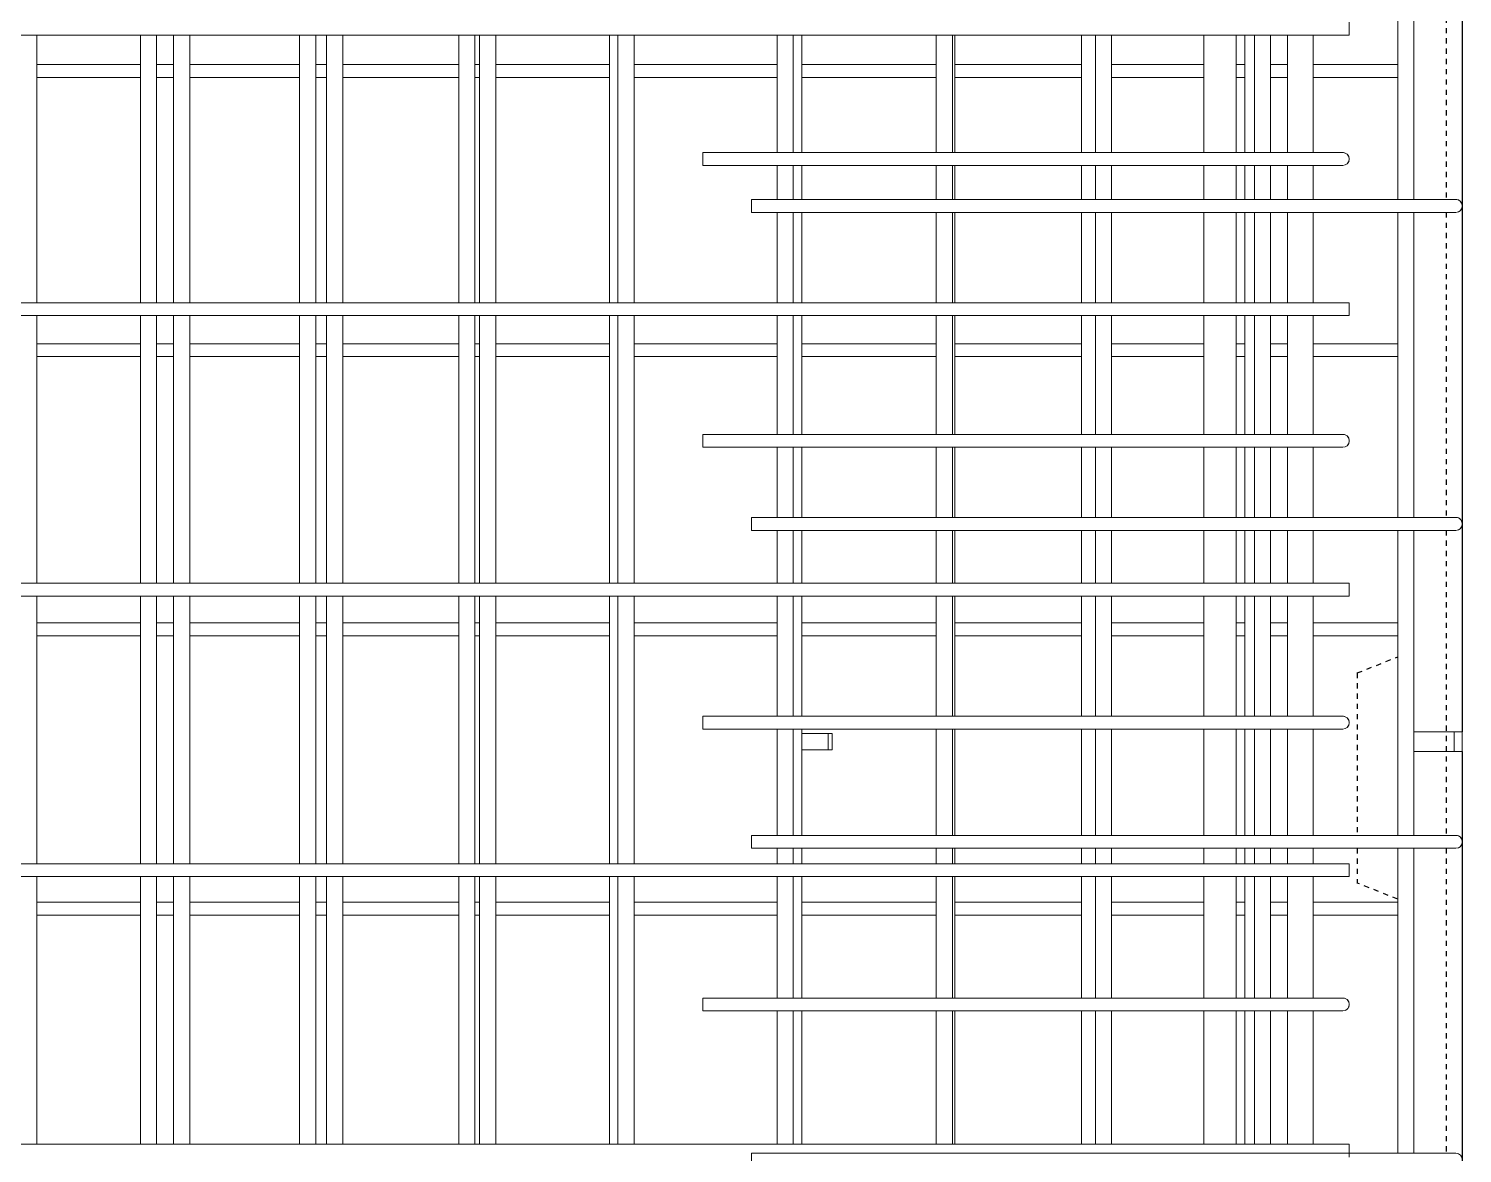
# Model space of a CAD drawing. Header units: millimetres. Extents: x -7118 to 5307, y -2677 to 10400.
# Drawn here: x -3409 to -2521, y 3845 to 4541 of the extents above; entities that cross this region are included whole.
import ezdxf

# ---------------------------------------------------------------- set-up
doc = ezdxf.new("R2010")
doc.units = ezdxf.units.MM
doc.linetypes.add('Dash', pattern=[6.36, 3.18, -3.18])
for name, color, linetype, lineweight in [('A-GENM', 13, 'Continuous', 18), ('A-WALL', 113, 'Continuous', 25), ('A-WALL-HDLN', 110, 'Dash', 25), ('S-RBAR', 171, 'Continuous', 18)]:
    doc.layers.add(name, color=color, linetype=linetype, lineweight=lineweight)

# ---------------------------------------------------------------- blocks, each defined once
blk = doc.blocks.new('RR spread anchor face based - RR-SA-2_5-150-V1-Elevation Front 1')
at = {"layer": 'A-GENM'}
for p, q in [((-2930.01, 6755), (-2913.7, 6755)), ((-2913.7, 6755), (-2911.2, 6755)), ((-2913.7, 6755), (-2913.7, 6745)), ((-2911.2, 6755), (-2911.2, 6745)), ((-2913.7, 6745), (-2930.01, 6745)), ((-2911.2, 6745), (-2913.7, 6745))]:
    blk.add_line(p, q, dxfattribs=at)
blk = doc.blocks.new('RR spread anchor face based - RR-SA-4_0-320-1726835-Elevation Front 1')
at = {"layer": 'A-GENM'}
for p, q in [((-2551.2, 6756), (-2526.2, 6756)), ((-2526.2, 6756), (-2521.2, 6756)), ((-2526.2, 6744), (-2526.2, 6756)), ((-2521.2, 6756), (-2521.2, 6744)), ((-2526.2, 6744), (-2551.2, 6744)), ((-2521.2, 6744), (-2526.2, 6744))]:
    blk.add_line(p, q, dxfattribs=at)

msp = doc.modelspace()

# ---------------------------------------------------------------- linework, layer by layer
at = {"layer": 'A-WALL'}
for p, q in [((-2521.19617, 6744), (-2521.19617, 4106)), ((-2521.19617, 4094), (-2521.19617, 2211))]:
    msp.add_line(p, q, dxfattribs=at)
at = {"layer": 'A-WALL-HDLN'}
for p, q in [((-2531.19875, 4624.33333), (-2531.19875, 4435.55556)), ((-2531.19875, 4427.55556), (-2531.19875, 4238.77778)), ((-2531.19875, 4230.77778), (-2531.19875, 4042)), ((-2586.19617, 4142.5), (-2561.19617, 4152.5)), ((-2586.19617, 4142.5), (-2586.19617, 4042)), ((-2586.19617, 4034), (-2586.19617, 4012.5)), ((-2531.19875, 4034), (-2531.19875, 3845.22222)), ((-2561.19617, 4002.5), (-2586.19617, 4012.5))]:
    msp.add_line(p, q, dxfattribs=at)
at = {"layer": 'S-RBAR'}
for p, q in [((-2561.19617, 4435.55556), (-2561.19617, 4624.33333)), ((-2551.19617, 4435.55556), (-2551.19617, 4624.33333)), ((-2591.19617, 4537.26923), (-2591.19617, 4545.26923)), ((-4226.19617, 4537.26923), (-2591.19617, 4537.26923)), ((-3403.52049, 4371.67308), (-3403.52049, 4537.26923)), ((-3339.3557, 4371.67308), (-3339.3557, 4537.26923)), ((-3329.3557, 4371.67308), (-3329.3557, 4537.26923)), ((-3318.81779, 4371.67308), (-3318.81779, 4537.26923)), ((-3308.81779, 4371.67308), (-3308.81779, 4537.26923)), ((-3240.85084, 4371.67308), (-3240.85084, 4537.26923)), ((-3230.85084, 4371.67308), (-3230.85084, 4537.26923)), ((-3224.11509, 4371.67308), (-3224.11509, 4537.26923)), ((-3214.11509, 4371.67308), (-3214.11509, 4537.26923)), ((-3142.34599, 4371.67308), (-3142.34599, 4537.26923)), ((-3132.34599, 4371.67308), (-3132.34599, 4537.26923)), ((-3129.41239, 4371.67308), (-3129.41239, 4537.26923)), ((-3119.41239, 4371.67308), (-3119.41239, 4537.26923)), ((-3049.08468, 4371.67308), (-3049.08468, 4537.26923)), ((-3043.84113, 4371.67308), (-3043.84113, 4537.26923)), ((-3033.84113, 4371.67308), (-3033.84113, 4537.26923)), ((-2945.33627, 4464.58824), (-2945.33627, 4537.26923)), ((-2935.33627, 4464.58824), (-2935.33627, 4537.26923)), ((-2930.00698, 4464.58824), (-2930.00698, 4537.26923)), ((-2846.83141, 4464.58824), (-2846.83141, 4537.26923)), ((-2836.83141, 4464.58824), (-2836.83141, 4537.26923)), ((-2835.30428, 4464.58824), (-2835.30428, 4537.26923)), ((-2756.85157, 4464.58824), (-2756.85157, 4537.26923)), ((-2748.32656, 4464.58824), (-2748.32656, 4537.26923)), ((-2738.32656, 4464.58824), (-2738.32656, 4537.26923)), ((-2681.19617, 4464.58824), (-2681.19617, 4537.26923)), ((-2661.19617, 4464.58824), (-2661.19617, 4537.26923)), ((-2655.89887, 4464.58824), (-2655.89887, 4537.26923)), ((-2649.8217, 4464.58824), (-2649.8217, 4537.26923)), ((-2639.8217, 4464.58824), (-2639.8217, 4537.26923)), ((-2629.45036, 4464.58824), (-2629.45036, 4537.26923)), ((-2613.45036, 4464.58824), (-2613.45036, 4537.26923)), ((-3403.52049, 4519.11538), (-3339.3557, 4519.11538)), ((-3329.3557, 4519.11538), (-3318.81779, 4519.11538)), ((-3308.81779, 4519.11538), (-3240.85084, 4519.11538)), ((-3230.85084, 4519.11538), (-3224.11509, 4519.11538)), ((-3214.11509, 4519.11538), (-3142.34599, 4519.11538)), ((-3132.34599, 4519.11538), (-3129.41239, 4519.11538)), ((-3119.41239, 4519.11538), (-3049.08468, 4519.11538)), ((-3033.84113, 4519.11538), (-2945.33627, 4519.11538)), ((-2930.00698, 4519.11538), (-2846.83141, 4519.11538)), ((-2835.30428, 4519.11538), (-2756.85157, 4519.11538)), ((-2738.32656, 4519.11538), (-2681.19617, 4519.11538)), ((-2661.19617, 4519.11538), (-2655.89887, 4519.11538)), ((-2639.8217, 4519.11538), (-2629.45036, 4519.11538)), ((-2613.45036, 4519.11538), (-2561.19617, 4519.11538)), ((-3403.52049, 4511.11538), (-3339.3557, 4511.11538)), ((-3329.3557, 4511.11538), (-3318.81779, 4511.11538)), ((-3308.81779, 4511.11538), (-3240.85084, 4511.11538)), ((-3230.85084, 4511.11538), (-3224.11509, 4511.11538)), ((-3214.11509, 4511.11538), (-3142.34599, 4511.11538)), ((-3132.34599, 4511.11538), (-3129.41239, 4511.11538)), ((-3119.41239, 4511.11538), (-3049.08468, 4511.11538)), ((-3033.84113, 4511.11538), (-2945.33627, 4511.11538)), ((-2930.00698, 4511.11538), (-2846.83141, 4511.11538)), ((-2835.30428, 4511.11538), (-2756.85157, 4511.11538)), ((-2738.32656, 4511.11538), (-2681.19617, 4511.11538)), ((-2661.19617, 4511.11538), (-2655.89887, 4511.11538)), ((-2639.8217, 4511.11538), (-2629.45036, 4511.11538)), ((-2613.45036, 4511.11538), (-2561.19617, 4511.11538)), ((-2631.19617, 4464.58824), (-2991.19617, 4464.58824)), ((-2991.19617, 4464.58824), (-2991.19617, 4456.58824)), ((-2631.19617, 4464.58824), (-2595.19617, 4464.58824)), ((-2631.19617, 4456.58824), (-2991.19617, 4456.58824)), ((-2945.33627, 4435.55556), (-2945.33627, 4456.58824)), ((-2935.33627, 4435.55556), (-2935.33627, 4456.58824)), ((-2930.00698, 4435.55556), (-2930.00698, 4456.58824)), ((-2846.83141, 4435.55556), (-2846.83141, 4456.58824)), ((-2836.83141, 4435.55556), (-2836.83141, 4456.58824)), ((-2835.30428, 4435.55556), (-2835.30428, 4456.58824)), ((-2756.85157, 4435.55556), (-2756.85157, 4456.58824)), ((-2748.32656, 4435.55556), (-2748.32656, 4456.58824)), ((-2738.32656, 4435.55556), (-2738.32656, 4456.58824)), ((-2681.19617, 4435.55556), (-2681.19617, 4456.58824)), ((-2661.19617, 4435.55556), (-2661.19617, 4456.58824)), ((-2655.89887, 4435.55556), (-2655.89887, 4456.58824)), ((-2649.8217, 4435.55556), (-2649.8217, 4456.58824)), ((-2639.8217, 4435.55556), (-2639.8217, 4456.58824)), ((-2631.19617, 4456.58824), (-2595.19617, 4456.58824)), ((-2629.45036, 4435.55556), (-2629.45036, 4456.58824)), ((-2613.45036, 4435.55556), (-2613.45036, 4456.58824)), ((-2545.19617, 4435.55556), (-2961.19617, 4435.55556)), ((-2961.19617, 4435.55556), (-2961.19617, 4427.55556)), ((-2545.19617, 4435.55556), (-2525.19617, 4435.55556)), ((-2545.19617, 4427.55556), (-2961.19617, 4427.55556)), ((-2945.33627, 4371.67308), (-2945.33627, 4427.55556)), ((-2935.33627, 4371.67308), (-2935.33627, 4427.55556)), ((-2930.00698, 4371.67308), (-2930.00698, 4427.55556)), ((-2846.83141, 4371.67308), (-2846.83141, 4427.55556)), ((-2836.83141, 4371.67308), (-2836.83141, 4427.55556)), ((-2835.30428, 4371.67308), (-2835.30428, 4427.55556)), ((-2756.85157, 4371.67308), (-2756.85157, 4427.55556)), ((-2748.32656, 4371.67308), (-2748.32656, 4427.55556)), ((-2738.32656, 4371.67308), (-2738.32656, 4427.55556)), ((-2681.19617, 4371.67308), (-2681.19617, 4427.55556)), ((-2661.19617, 4371.67308), (-2661.19617, 4427.55556)), ((-2655.89887, 4371.67308), (-2655.89887, 4427.55556)), ((-2649.8217, 4371.67308), (-2649.8217, 4427.55556)), ((-2639.8217, 4371.67308), (-2639.8217, 4427.55556)), ((-2629.45036, 4371.67308), (-2629.45036, 4427.55556)), ((-2613.45036, 4371.67308), (-2613.45036, 4427.55556)), ((-2561.19617, 4238.77778), (-2561.19617, 4427.55556)), ((-2551.19617, 4238.77778), (-2551.19617, 4427.55556)), ((-2545.19617, 4427.55556), (-2525.19617, 4427.55556)), ((-4226.19617, 4371.67308), (-2591.19617, 4371.67308)), ((-2591.19617, 4363.67308), (-2591.19617, 4371.67308)), ((-4226.19617, 4363.67308), (-2591.19617, 4363.67308)), ((-3403.52049, 4198.07692), (-3403.52049, 4363.67308)), ((-3339.3557, 4198.07692), (-3339.3557, 4363.67308)), ((-3329.3557, 4198.07692), (-3329.3557, 4363.67308)), ((-3318.81779, 4198.07692), (-3318.81779, 4363.67308)), ((-3308.81779, 4198.07692), (-3308.81779, 4363.67308)), ((-3240.85084, 4198.07692), (-3240.85084, 4363.67308)), ((-3230.85084, 4198.07692), (-3230.85084, 4363.67308)), ((-3224.11509, 4198.07692), (-3224.11509, 4363.67308)), ((-3214.11509, 4198.07692), (-3214.11509, 4363.67308)), ((-3142.34599, 4198.07692), (-3142.34599, 4363.67308)), ((-3132.34599, 4198.07692), (-3132.34599, 4363.67308)), ((-3129.41239, 4198.07692), (-3129.41239, 4363.67308)), ((-3119.41239, 4198.07692), (-3119.41239, 4363.67308)), ((-3049.08468, 4198.07692), (-3049.08468, 4363.67308)), ((-3043.84113, 4198.07692), (-3043.84113, 4363.67308)), ((-3033.84113, 4198.07692), (-3033.84113, 4363.67308)), ((-2945.33627, 4290.17647), (-2945.33627, 4363.67308)), ((-2935.33627, 4290.17647), (-2935.33627, 4363.67308)), ((-2930.00698, 4290.17647), (-2930.00698, 4363.67308)), ((-2846.83141, 4290.17647), (-2846.83141, 4363.67308)), ((-2836.83141, 4290.17647), (-2836.83141, 4363.67308)), ((-2835.30428, 4290.17647), (-2835.30428, 4363.67308)), ((-2756.85157, 4290.17647), (-2756.85157, 4363.67308)), ((-2748.32656, 4290.17647), (-2748.32656, 4363.67308)), ((-2738.32656, 4290.17647), (-2738.32656, 4363.67308)), ((-2681.19617, 4290.17647), (-2681.19617, 4363.67308)), ((-2661.19617, 4290.17647), (-2661.19617, 4363.67308)), ((-2655.89887, 4290.17647), (-2655.89887, 4363.67308)), ((-2649.8217, 4290.17647), (-2649.8217, 4363.67308)), ((-2639.8217, 4290.17647), (-2639.8217, 4363.67308)), ((-2629.45036, 4290.17647), (-2629.45036, 4363.67308)), ((-2613.45036, 4290.17647), (-2613.45036, 4363.67308)), ((-3403.52049, 4346.28846), (-3339.3557, 4346.28846)), ((-3329.3557, 4346.28846), (-3318.81779, 4346.28846)), ((-3308.81779, 4346.28846), (-3240.85084, 4346.28846)), ((-3230.85084, 4346.28846), (-3224.11509, 4346.28846)), ((-3214.11509, 4346.28846), (-3142.34599, 4346.28846)), ((-3132.34599, 4346.28846), (-3129.41239, 4346.28846)), ((-3119.41239, 4346.28846), (-3049.08468, 4346.28846)), ((-3033.84113, 4346.28846), (-2945.33627, 4346.28846)), ((-2930.00698, 4346.28846), (-2846.83141, 4346.28846)), ((-2835.30428, 4346.28846), (-2756.85157, 4346.28846)), ((-2738.32656, 4346.28846), (-2681.19617, 4346.28846)), ((-2661.19617, 4346.28846), (-2655.89887, 4346.28846)), ((-2639.8217, 4346.28846), (-2629.45036, 4346.28846)), ((-2613.45036, 4346.28846), (-2561.19617, 4346.28846)), ((-3403.52049, 4338.28846), (-3339.3557, 4338.28846)), ((-3329.3557, 4338.28846), (-3318.81779, 4338.28846)), ((-3308.81779, 4338.28846), (-3240.85084, 4338.28846)), ((-3230.85084, 4338.28846), (-3224.11509, 4338.28846)), ((-3214.11509, 4338.28846), (-3142.34599, 4338.28846)), ((-3132.34599, 4338.28846), (-3129.41239, 4338.28846)), ((-3119.41239, 4338.28846), (-3049.08468, 4338.28846)), ((-3033.84113, 4338.28846), (-2945.33627, 4338.28846)), ((-2930.00698, 4338.28846), (-2846.83141, 4338.28846)), ((-2835.30428, 4338.28846), (-2756.85157, 4338.28846)), ((-2738.32656, 4338.28846), (-2681.19617, 4338.28846)), ((-2661.19617, 4338.28846), (-2655.89887, 4338.28846)), ((-2639.8217, 4338.28846), (-2629.45036, 4338.28846)), ((-2613.45036, 4338.28846), (-2561.19617, 4338.28846)), ((-2631.19617, 4290.17647), (-2991.19617, 4290.17647)), ((-2991.19617, 4290.17647), (-2991.19617, 4282.17647)), ((-2631.19617, 4290.17647), (-2595.19617, 4290.17647)), ((-2631.19617, 4282.17647), (-2991.19617, 4282.17647)), ((-2945.33627, 4238.77778), (-2945.33627, 4282.17647)), ((-2935.33627, 4238.77778), (-2935.33627, 4282.17647)), ((-2930.00698, 4238.77778), (-2930.00698, 4282.17647)), ((-2846.83141, 4238.77778), (-2846.83141, 4282.17647)), ((-2836.83141, 4238.77778), (-2836.83141, 4282.17647)), ((-2835.30428, 4238.77778), (-2835.30428, 4282.17647)), ((-2756.85157, 4238.77778), (-2756.85157, 4282.17647)), ((-2748.32656, 4238.77778), (-2748.32656, 4282.17647)), ((-2738.32656, 4238.77778), (-2738.32656, 4282.17647)), ((-2681.19617, 4238.77778), (-2681.19617, 4282.17647)), ((-2661.19617, 4238.77778), (-2661.19617, 4282.17647)), ((-2655.89887, 4238.77778), (-2655.89887, 4282.17647)), ((-2649.8217, 4238.77778), (-2649.8217, 4282.17647)), ((-2639.8217, 4238.77778), (-2639.8217, 4282.17647)), ((-2631.19617, 4282.17647), (-2595.19617, 4282.17647)), ((-2629.45036, 4238.77778), (-2629.45036, 4282.17647)), ((-2613.45036, 4238.77778), (-2613.45036, 4282.17647)), ((-2545.19617, 4238.77778), (-2961.19617, 4238.77778)), ((-2961.19617, 4238.77778), (-2961.19617, 4230.77778)), ((-2545.19617, 4238.77778), (-2525.19617, 4238.77778)), ((-2545.19617, 4230.77778), (-2961.19617, 4230.77778)), ((-2945.33627, 4198.07692), (-2945.33627, 4230.77778)), ((-2935.33627, 4198.07692), (-2935.33627, 4230.77778)), ((-2930.00698, 4198.07692), (-2930.00698, 4230.77778)), ((-2846.83141, 4198.07692), (-2846.83141, 4230.77778)), ((-2836.83141, 4198.07692), (-2836.83141, 4230.77778)), ((-2835.30428, 4198.07692), (-2835.30428, 4230.77778)), ((-2756.85157, 4198.07692), (-2756.85157, 4230.77778)), ((-2748.32656, 4198.07692), (-2748.32656, 4230.77778)), ((-2738.32656, 4198.07692), (-2738.32656, 4230.77778)), ((-2681.19617, 4198.07692), (-2681.19617, 4230.77778)), ((-2661.19617, 4198.07692), (-2661.19617, 4230.77778)), ((-2655.89887, 4198.07692), (-2655.89887, 4230.77778)), ((-2649.8217, 4198.07692), (-2649.8217, 4230.77778)), ((-2639.8217, 4198.07692), (-2639.8217, 4230.77778)), ((-2629.45036, 4198.07692), (-2629.45036, 4230.77778)), ((-2613.45036, 4198.07692), (-2613.45036, 4230.77778)), ((-2561.19617, 4042), (-2561.19617, 4230.77778)), ((-2551.19617, 4042), (-2551.19617, 4230.77778)), ((-2545.19617, 4230.77778), (-2525.19617, 4230.77778)), ((-4226.19617, 4198.07692), (-2591.19617, 4198.07692)), ((-2591.19617, 4190.07692), (-2591.19617, 4198.07692)), ((-4226.19617, 4190.07692), (-2591.19617, 4190.07692)), ((-3403.52049, 4024.48077), (-3403.52049, 4190.07692)), ((-3339.3557, 4024.48077), (-3339.3557, 4190.07692)), ((-3329.3557, 4024.48077), (-3329.3557, 4190.07692)), ((-3318.81779, 4024.48077), (-3318.81779, 4190.07692)), ((-3308.81779, 4024.48077), (-3308.81779, 4190.07692)), ((-3240.85084, 4024.48077), (-3240.85084, 4190.07692)), ((-3230.85084, 4024.48077), (-3230.85084, 4190.07692)), ((-3224.11509, 4024.48077), (-3224.11509, 4190.07692)), ((-3214.11509, 4024.48077), (-3214.11509, 4190.07692)), ((-3142.34599, 4024.48077), (-3142.34599, 4190.07692)), ((-3132.34599, 4024.48077), (-3132.34599, 4190.07692)), ((-3129.41239, 4024.48077), (-3129.41239, 4190.07692)), ((-3119.41239, 4024.48077), (-3119.41239, 4190.07692)), ((-3049.08468, 4024.48077), (-3049.08468, 4190.07692)), ((-3043.84113, 4024.48077), (-3043.84113, 4190.07692)), ((-3033.84113, 4024.48077), (-3033.84113, 4190.07692)), ((-2945.33627, 4115.76471), (-2945.33627, 4190.07692)), ((-2935.33627, 4115.76471), (-2935.33627, 4190.07692)), ((-2930.00698, 4115.76471), (-2930.00698, 4190.07692)), ((-2846.83141, 4115.76471), (-2846.83141, 4190.07692)), ((-2836.83141, 4115.76471), (-2836.83141, 4190.07692)), ((-2835.30428, 4115.76471), (-2835.30428, 4190.07692)), ((-2756.85157, 4115.76471), (-2756.85157, 4190.07692)), ((-2748.32656, 4115.76471), (-2748.32656, 4190.07692)), ((-2738.32656, 4115.76471), (-2738.32656, 4190.07692)), ((-2681.19617, 4115.76471), (-2681.19617, 4190.07692)), ((-2661.19617, 4115.76471), (-2661.19617, 4190.07692)), ((-2655.89887, 4115.76471), (-2655.89887, 4190.07692)), ((-2649.8217, 4115.76471), (-2649.8217, 4190.07692)), ((-2639.8217, 4115.76471), (-2639.8217, 4190.07692)), ((-2629.45036, 4115.76471), (-2629.45036, 4190.07692)), ((-2613.45036, 4115.76471), (-2613.45036, 4190.07692)), ((-3403.52049, 4173.46154), (-3339.3557, 4173.46154)), ((-3329.3557, 4173.46154), (-3318.81779, 4173.46154)), ((-3308.81779, 4173.46154), (-3240.85084, 4173.46154)), ((-3230.85084, 4173.46154), (-3224.11509, 4173.46154)), ((-3214.11509, 4173.46154), (-3142.34599, 4173.46154)), ((-3132.34599, 4173.46154), (-3129.41239, 4173.46154)), ((-3119.41239, 4173.46154), (-3049.08468, 4173.46154)), ((-3033.84113, 4173.46154), (-2945.33627, 4173.46154)), ((-2930.00698, 4173.46154), (-2846.83141, 4173.46154)), ((-2835.30428, 4173.46154), (-2756.85157, 4173.46154)), ((-2738.32656, 4173.46154), (-2681.19617, 4173.46154)), ((-2661.19617, 4173.46154), (-2655.89887, 4173.46154)), ((-2639.8217, 4173.46154), (-2629.45036, 4173.46154)), ((-2613.45036, 4173.46154), (-2561.19617, 4173.46154)), ((-3403.52049, 4165.46154), (-3339.3557, 4165.46154)), ((-3329.3557, 4165.46154), (-3318.81779, 4165.46154)), ((-3308.81779, 4165.46154), (-3240.85084, 4165.46154)), ((-3230.85084, 4165.46154), (-3224.11509, 4165.46154)), ((-3214.11509, 4165.46154), (-3142.34599, 4165.46154)), ((-3132.34599, 4165.46154), (-3129.41239, 4165.46154)), ((-3119.41239, 4165.46154), (-3049.08468, 4165.46154)), ((-3033.84113, 4165.46154), (-2945.33627, 4165.46154)), ((-2930.00698, 4165.46154), (-2846.83141, 4165.46154)), ((-2835.30428, 4165.46154), (-2756.85157, 4165.46154)), ((-2738.32656, 4165.46154), (-2681.19617, 4165.46154)), ((-2661.19617, 4165.46154), (-2655.89887, 4165.46154)), ((-2639.8217, 4165.46154), (-2629.45036, 4165.46154)), ((-2613.45036, 4165.46154), (-2561.19617, 4165.46154)), ((-2631.19617, 4115.76471), (-2991.19617, 4115.76471)), ((-2991.19617, 4115.76471), (-2991.19617, 4107.76471)), ((-2631.19617, 4115.76471), (-2595.19617, 4115.76471)), ((-2631.19617, 4107.76471), (-2991.19617, 4107.76471)), ((-2945.33627, 4042), (-2945.33627, 4107.76471)), ((-2935.33627, 4042), (-2935.33627, 4107.76471)), ((-2930.00698, 4042), (-2930.00698, 4107.76471)), ((-2846.83141, 4042), (-2846.83141, 4107.76471)), ((-2836.83141, 4042), (-2836.83141, 4107.76471)), ((-2835.30428, 4042), (-2835.30428, 4107.76471)), ((-2756.85157, 4042), (-2756.85157, 4107.76471)), ((-2748.32656, 4042), (-2748.32656, 4107.76471)), ((-2738.32656, 4042), (-2738.32656, 4107.76471)), ((-2681.19617, 4042), (-2681.19617, 4107.76471)), ((-2661.19617, 4042), (-2661.19617, 4107.76471)), ((-2655.89887, 4042), (-2655.89887, 4107.76471)), ((-2649.8217, 4042), (-2649.8217, 4107.76471)), ((-2639.8217, 4042), (-2639.8217, 4107.76471)), ((-2631.19617, 4107.76471), (-2595.19617, 4107.76471)), ((-2629.45036, 4042), (-2629.45036, 4107.76471)), ((-2613.45036, 4042), (-2613.45036, 4107.76471)), ((-2545.19617, 4042), (-2961.19617, 4042)), ((-2961.19617, 4042), (-2961.19617, 4034)), ((-2545.19617, 4042), (-2525.19617, 4042)), ((-2545.19617, 4034), (-2961.19617, 4034)), ((-2945.33627, 4024.48077), (-2945.33627, 4034)), ((-2935.33627, 4024.48077), (-2935.33627, 4034)), ((-2930.00698, 4024.48077), (-2930.00698, 4034)), ((-2846.83141, 4024.48077), (-2846.83141, 4034)), ((-2836.83141, 4024.48077), (-2836.83141, 4034)), ((-2835.30428, 4024.48077), (-2835.30428, 4034)), ((-2756.85157, 4024.48077), (-2756.85157, 4034)), ((-2748.32656, 4024.48077), (-2748.32656, 4034)), ((-2738.32656, 4024.48077), (-2738.32656, 4034)), ((-2681.19617, 4024.48077), (-2681.19617, 4034)), ((-2661.19617, 4024.48077), (-2661.19617, 4034)), ((-2655.89887, 4024.48077), (-2655.89887, 4034)), ((-2649.8217, 4024.48077), (-2649.8217, 4034)), ((-2639.8217, 4024.48077), (-2639.8217, 4034)), ((-2629.45036, 4024.48077), (-2629.45036, 4034)), ((-2613.45036, 4024.48077), (-2613.45036, 4034)), ((-2561.19617, 3845.22222), (-2561.19617, 4034)), ((-2551.19617, 3845.22222), (-2551.19617, 4034)), ((-2545.19617, 4034), (-2525.19617, 4034)), ((-4226.19617, 4024.48077), (-2591.19617, 4024.48077)), ((-2591.19617, 4016.48077), (-2591.19617, 4024.48077)), ((-4226.19617, 4016.48077), (-2591.19617, 4016.48077)), ((-3403.52049, 3850.88462), (-3403.52049, 4016.48077)), ((-3339.3557, 3850.88462), (-3339.3557, 4016.48077)), ((-3329.3557, 3850.88462), (-3329.3557, 4016.48077)), ((-3318.81779, 3850.88462), (-3318.81779, 4016.48077)), ((-3308.81779, 3850.88462), (-3308.81779, 4016.48077)), ((-3240.85084, 3850.88462), (-3240.85084, 4016.48077)), ((-3230.85084, 3850.88462), (-3230.85084, 4016.48077)), ((-3224.11509, 3850.88462), (-3224.11509, 4016.48077)), ((-3214.11509, 3850.88462), (-3214.11509, 4016.48077)), ((-3142.34599, 3850.88462), (-3142.34599, 4016.48077)), ((-3132.34599, 3850.88462), (-3132.34599, 4016.48077)), ((-3129.41239, 3850.88462), (-3129.41239, 4016.48077)), ((-3119.41239, 3850.88462), (-3119.41239, 4016.48077)), ((-3049.08468, 3850.88462), (-3049.08468, 4016.48077)), ((-3043.84113, 3850.88462), (-3043.84113, 4016.48077)), ((-3033.84113, 3850.88462), (-3033.84113, 4016.48077)), ((-2945.33627, 3941.35294), (-2945.33627, 4016.48077)), ((-2935.33627, 3941.35294), (-2935.33627, 4016.48077)), ((-2930.00698, 3941.35294), (-2930.00698, 4016.48077)), ((-2846.83141, 3941.35294), (-2846.83141, 4016.48077)), ((-2836.83141, 3941.35294), (-2836.83141, 4016.48077)), ((-2835.30428, 3941.35294), (-2835.30428, 4016.48077)), ((-2756.85157, 3941.35294), (-2756.85157, 4016.48077)), ((-2748.32656, 3941.35294), (-2748.32656, 4016.48077)), ((-2738.32656, 3941.35294), (-2738.32656, 4016.48077)), ((-2681.19617, 3941.35294), (-2681.19617, 4016.48077)), ((-2661.19617, 3941.35294), (-2661.19617, 4016.48077)), ((-2655.89887, 3941.35294), (-2655.89887, 4016.48077)), ((-2649.8217, 3941.35294), (-2649.8217, 4016.48077)), ((-2639.8217, 3941.35294), (-2639.8217, 4016.48077)), ((-2629.45036, 3941.35294), (-2629.45036, 4016.48077)), ((-2613.45036, 3941.35294), (-2613.45036, 4016.48077)), ((-3403.52049, 4000.63462), (-3339.3557, 4000.63462)), ((-3329.3557, 4000.63462), (-3318.81779, 4000.63462)), ((-3308.81779, 4000.63462), (-3240.85084, 4000.63462)), ((-3230.85084, 4000.63462), (-3224.11509, 4000.63462)), ((-3214.11509, 4000.63462), (-3142.34599, 4000.63462)), ((-3132.34599, 4000.63462), (-3129.41239, 4000.63462)), ((-3119.41239, 4000.63462), (-3049.08468, 4000.63462)), ((-3033.84113, 4000.63462), (-2945.33627, 4000.63462)), ((-2930.00698, 4000.63462), (-2846.83141, 4000.63462)), ((-2835.30428, 4000.63462), (-2756.85157, 4000.63462)), ((-2738.32656, 4000.63462), (-2681.19617, 4000.63462)), ((-2661.19617, 4000.63462), (-2655.89887, 4000.63462)), ((-2639.8217, 4000.63462), (-2629.45036, 4000.63462)), ((-2613.45036, 4000.63462), (-2561.19617, 4000.63462)), ((-3403.52049, 3992.63462), (-3339.3557, 3992.63462)), ((-3329.3557, 3992.63462), (-3318.81779, 3992.63462)), ((-3308.81779, 3992.63462), (-3240.85084, 3992.63462)), ((-3230.85084, 3992.63462), (-3224.11509, 3992.63462)), ((-3214.11509, 3992.63462), (-3142.34599, 3992.63462)), ((-3132.34599, 3992.63462), (-3129.41239, 3992.63462)), ((-3119.41239, 3992.63462), (-3049.08468, 3992.63462)), ((-3033.84113, 3992.63462), (-2945.33627, 3992.63462)), ((-2930.00698, 3992.63462), (-2846.83141, 3992.63462)), ((-2835.30428, 3992.63462), (-2756.85157, 3992.63462)), ((-2738.32656, 3992.63462), (-2681.19617, 3992.63462)), ((-2661.19617, 3992.63462), (-2655.89887, 3992.63462)), ((-2639.8217, 3992.63462), (-2629.45036, 3992.63462)), ((-2613.45036, 3992.63462), (-2561.19617, 3992.63462)), ((-2631.19617, 3941.35294), (-2991.19617, 3941.35294)), ((-2991.19617, 3941.35294), (-2991.19617, 3933.35294)), ((-2631.19617, 3941.35294), (-2595.19617, 3941.35294)), ((-2631.19617, 3933.35294), (-2991.19617, 3933.35294)), ((-2945.33627, 3850.88462), (-2945.33627, 3933.35294)), ((-2935.33627, 3850.88462), (-2935.33627, 3933.35294)), ((-2930.00698, 3850.88462), (-2930.00698, 3933.35294)), ((-2846.83141, 3850.88462), (-2846.83141, 3933.35294)), ((-2836.83141, 3850.88462), (-2836.83141, 3933.35294)), ((-2835.30428, 3850.88462), (-2835.30428, 3933.35294)), ((-2756.85157, 3850.88462), (-2756.85157, 3933.35294)), ((-2748.32656, 3850.88462), (-2748.32656, 3933.35294)), ((-2738.32656, 3850.88462), (-2738.32656, 3933.35294)), ((-2681.19617, 3850.88462), (-2681.19617, 3933.35294)), ((-2661.19617, 3850.88462), (-2661.19617, 3933.35294)), ((-2655.89887, 3850.88462), (-2655.89887, 3933.35294)), ((-2649.8217, 3850.88462), (-2649.8217, 3933.35294)), ((-2639.8217, 3850.88462), (-2639.8217, 3933.35294)), ((-2631.19617, 3933.35294), (-2595.19617, 3933.35294)), ((-2629.45036, 3850.88462), (-2629.45036, 3933.35294)), ((-2613.45036, 3850.88462), (-2613.45036, 3933.35294)), ((-4226.19617, 3850.88462), (-2591.19617, 3850.88462)), ((-2545.19617, 3845.22222), (-2961.19617, 3845.22222)), ((-2961.19617, 3845.22222), (-2961.19617, 3837.22222)), ((-2591.19617, 3842.88462), (-2591.19617, 3850.88462)), ((-2545.19617, 3845.22222), (-2525.19617, 3845.22222))]:
    msp.add_line(p, q, dxfattribs=at)
for centre, start, end in [((-2595.19617, 4460.58824), 75, 90), ((-2595.19617, 4460.58824), 270, 90), ((-2595.19617, 4460.58824), 15, 60), ((-2595.19617, 4460.58824), 300, 345), ((-2525.19617, 4431.55556), 75, 90), ((-2525.19617, 4431.55556), 270, 90), ((-2525.19617, 4431.55556), 15, 60), ((-2525.19617, 4431.55556), 300, 345), ((-2595.19617, 4286.17647), 75, 90), ((-2595.19617, 4286.17647), 270, 90), ((-2595.19617, 4286.17647), 15, 60), ((-2595.19617, 4286.17647), 300, 345), ((-2525.19617, 4234.77778), 75, 90), ((-2525.19617, 4234.77778), 270, 90), ((-2525.19617, 4234.77778), 15, 60), ((-2525.19617, 4234.77778), 300, 345), ((-2595.19617, 4111.76471), 75, 90), ((-2595.19617, 4111.76471), 270, 90), ((-2595.19617, 4111.76471), 15, 60), ((-2595.19617, 4111.76471), 300, 345), ((-2525.19617, 4038), 75, 90), ((-2525.19617, 4038), 270, 90), ((-2525.19617, 4038), 15, 60), ((-2525.19617, 4038), 300, 345), ((-2595.19617, 3937.35294), 75, 90), ((-2595.19617, 3937.35294), 270, 90), ((-2595.19617, 3937.35294), 15, 60), ((-2595.19617, 3937.35294), 300, 345), ((-2525.19617, 3841.22222), 270, 90)]:
    msp.add_arc(centre, 4, start, end, dxfattribs=at)

# ---------------------------------------------------------------- block references
at = {"layer": 'A-GENM'}
for name in ['RR spread anchor face based - RR-SA-2_5-150-V1-Elevation Front 1', 'RR spread anchor face based - RR-SA-4_0-320-1726835-Elevation Front 1']:
    msp.add_blockref(name, (0, -2650), dxfattribs=at)

doc.saveas('drawing.dxf')
